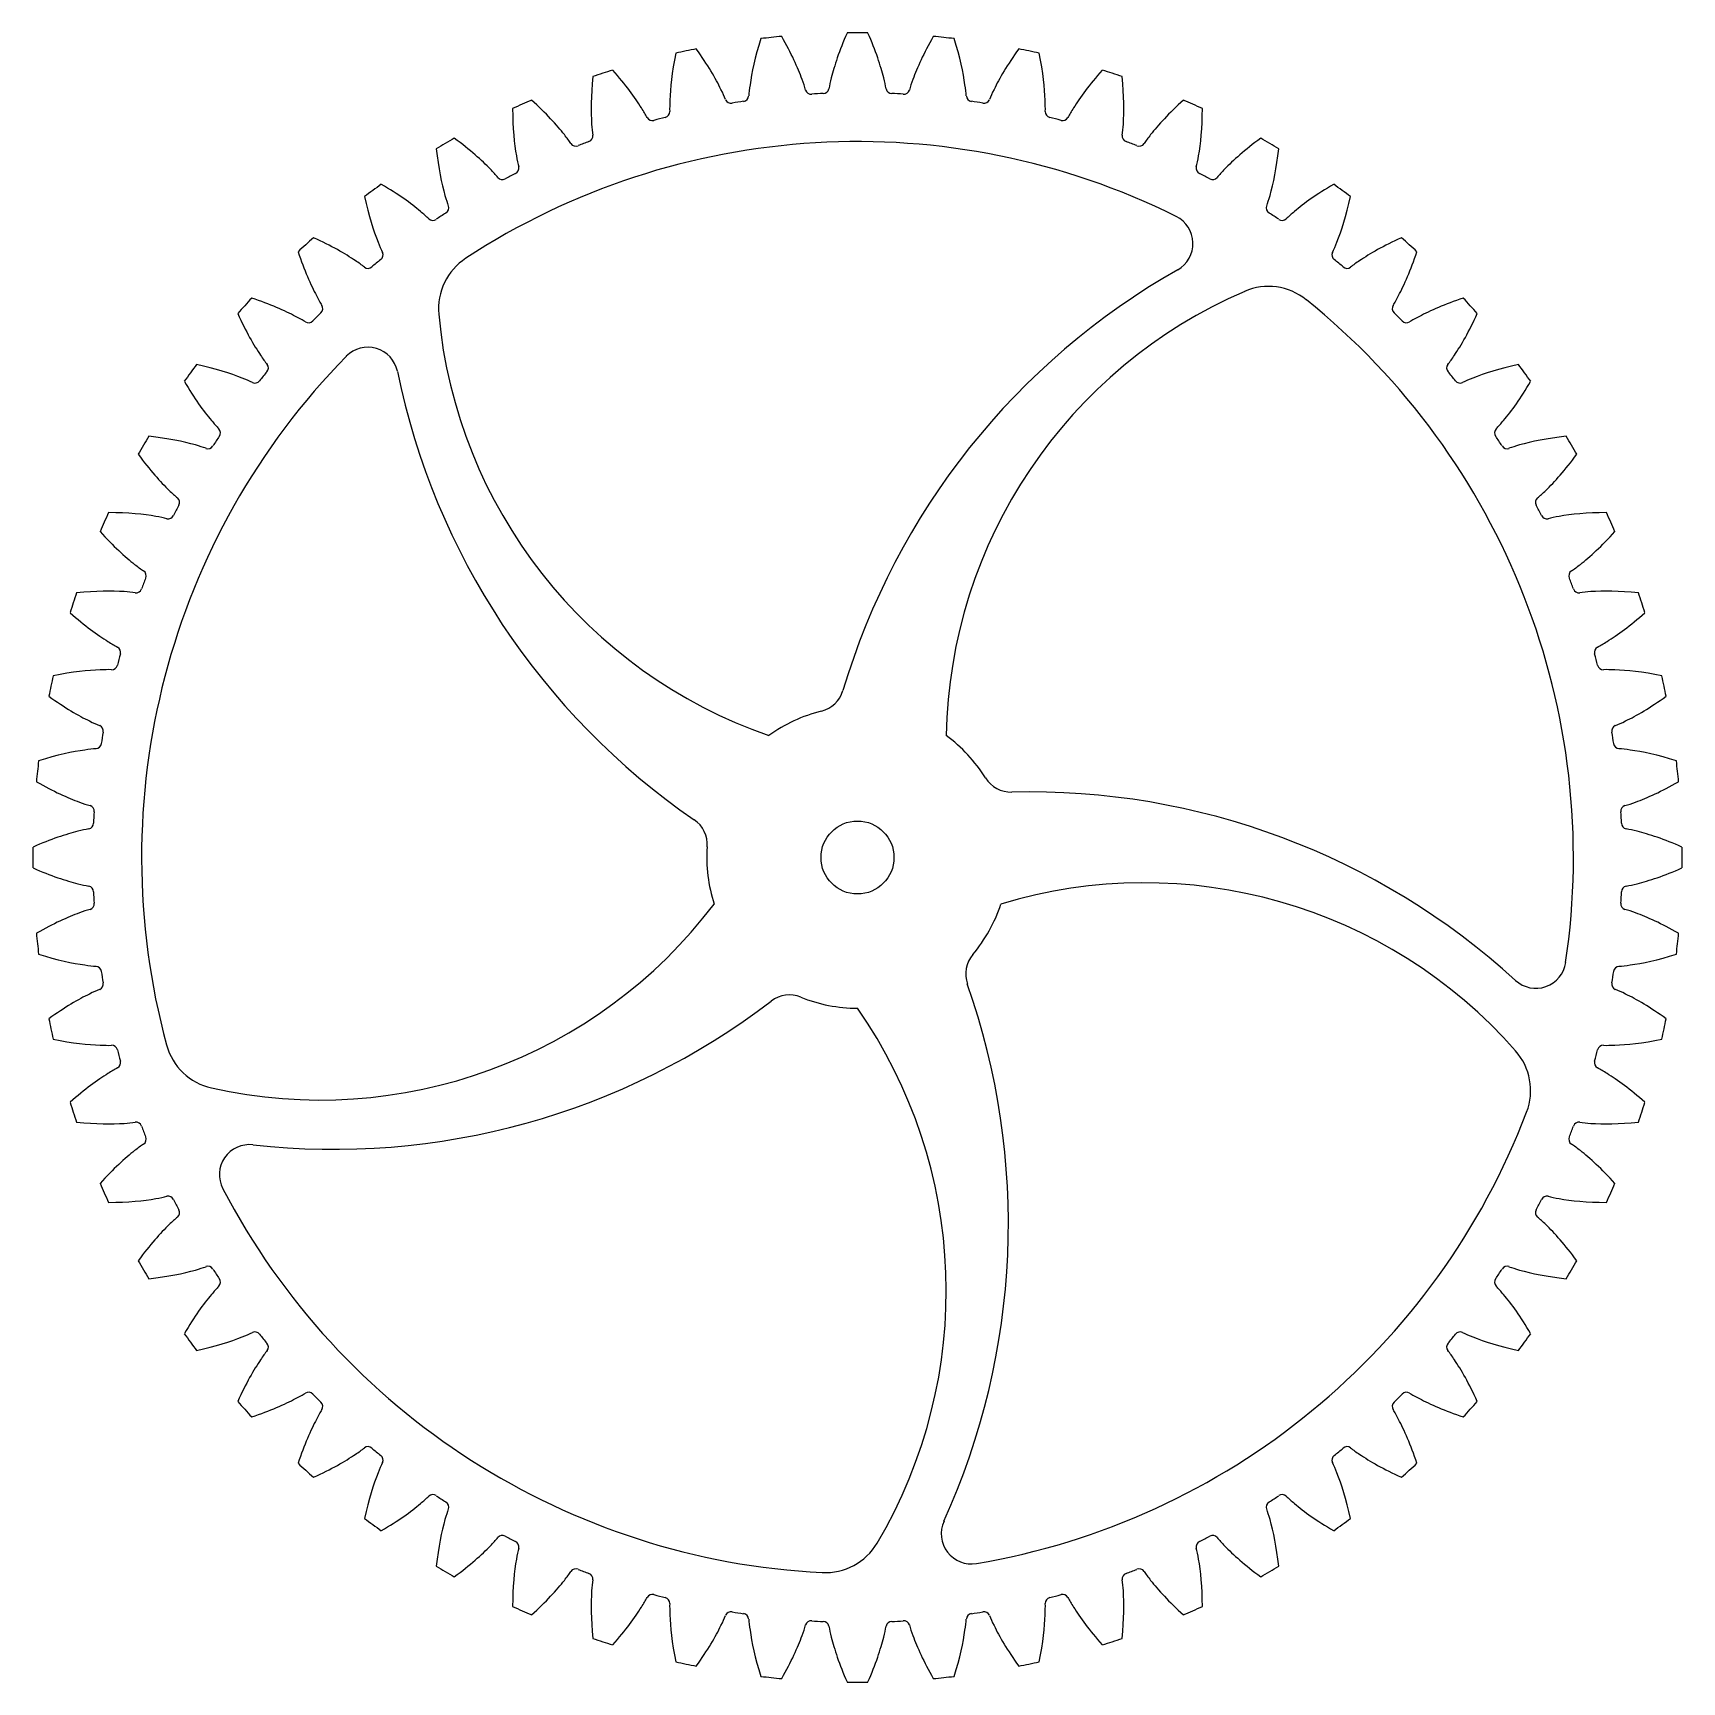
# Model space of a CAD drawing. Header units: millimetres. Extents: x -55 to 55, y -55 to 55.
import ezdxf

# ---------------------------------------------------------------- set-up
doc = ezdxf.new("R2010")
doc.units = ezdxf.units.MM
doc.layers.get('0').update_dxf_attribs({"linetype": 'CONTINUOUS'})

msp = doc.modelspace()

# ---------------------------------------------------------------- linework, layer by layer
msp.add_circle((0, 0), 2.42)
for centre, radius, start, end in [((0, 0), 54.71, 101.2742, 102.7258), ((0, 0), 54.71, 95.2742, 96.7258), ((0, 0), 54.71, 89.2742, 90.7258), ((0, 0), 54.71, 83.2742, 84.7258), ((0, 0), 54.71, 77.2742, 78.7258), ((0, 0), 54.71, 107.2742, 108.7258), ((0, 0), 54.71, 71.2742, 72.7258), ((-7.62, 50.56), 0.4, 278.5636, 354.6436), ((-3.06, 51.04), 0.4, 197.3564, 273.4364), ((0, 0), 50.74, 92.5663, 93.4337), ((-2.29, 51.08), 0.4, 272.5636, 348.6436), ((2.29, 51.08), 0.4, 191.3564, 267.4364), ((0, 0), 50.74, 86.5663, 87.4337), ((3.06, 51.04), 0.4, 266.5636, 342.6436), ((7.62, 50.56), 0.4, 185.3564, 261.4364), ((0, 0), 54.71, 113.2742, 114.7258), ((-12.86, 49.49), 0.4, -75.4364, 0.6436), ((-8.38, 50.44), 0.4, 203.3564, 279.4364), ((0, 0), 50.74, 98.5663, 99.4337), ((0, 0), 50.74, 80.5663, 81.4337), ((8.38, 50.44), 0.4, 260.5636, 336.6436), ((12.86, 49.49), 0.4, 179.3564, 255.4364), ((0, 0), 54.71, 65.2742, 66.7258), ((-13.61, 49.29), 0.4, 209.3564, 285.4364), ((0, 0), 50.74, 104.5663, 105.4337), ((0, 0), 50.74, 74.5663, 75.4337), ((13.61, 49.29), 0.4, 254.5636, 330.6436), ((0, 0), 54.71, 119.2742, 120.7258), ((0, 0), 47.5, 63.5587, 123.1741), ((-18.69, 47.6), 0.4, 215.3564, 291.4364), ((0, 0), 50.74, 110.5663, 111.4337), ((-17.96, 47.88), 0.4, -69.4364, 6.6436), ((17.96, 47.88), 0.4, 173.3564, 249.4364), ((0, 0), 50.74, 68.5663, 69.4337), ((18.69, 47.6), 0.4, 248.5636, 324.6436), ((0, 0), 54.71, 59.2742, 60.7258), ((-23.56, 45.38), 0.4, 221.3564, 297.4364), ((0, 0), 50.74, 116.5663, 117.4337), ((-22.87, 45.74), 0.4, -63.4364, 12.6436), ((22.87, 45.74), 0.4, 167.3564, 243.4364), ((0, 0), 50.74, 62.5663, 63.4337), ((23.56, 45.38), 0.4, 242.5636, 318.6436), ((0, 0), 54.71, 125.2742, 126.7258), ((0, 0), 54.71, 53.2742, 54.7258), ((0, 0), 50.74, 122.5663, 123.4337), ((-27.52, 43.1), 0.4, -57.4364, 18.6436), ((27.52, 43.1), 0.4, 161.3564, 237.4364), ((0, 0), 50.74, 56.5663, 57.4337), ((-28.17, 42.67), 0.4, 227.3564, 303.4364), ((20.26, 40.74), 2, -60.4593, 63.5587), ((28.17, 42.67), 0.4, 236.5636, 312.6436), ((0, 0), 54.71, 131.2742, 132.7258), ((0, 0), 54.71, 47.2742, 48.7258), ((0, 0), 50.74, 128.5663, 129.4337), ((-31.88, 39.98), 0.4, -51.4364, 24.6436), ((-23.8, 36.41), 4, 123.1741, 185.3117), ((31.88, 39.98), 0.4, 155.3564, 231.4364), ((0, 0), 50.74, 50.5663, 51.4337), ((-32.48, 39.49), 0.4, 233.3564, 309.4364), ((44.77, -2.51), 47.71, 119.5407, 163.4513), ((32.48, 39.49), 0.4, 230.5636, 306.6436), ((38.67, 7.44), 32.8, 113.3117, 178.8687), ((27.27, 33.89), 4, 51.1741, 113.3117), ((0, 0), 54.71, 137.2742, 138.7258), ((0, 0), 50.74, 134.5663, 135.4337), ((-35.88, 36.43), 0.4, -45.4364, 30.6436), ((0, 0), 47.5, -8.4413, 51.1741), ((35.88, 36.43), 0.4, 149.3564, 225.4364), ((0, 0), 50.74, 44.5663, 45.4337), ((0, 0), 54.71, 41.2742, 42.7258), ((-36.43, 35.88), 0.4, 239.3564, 315.4364), ((4.87, 39.08), 32.8, 185.3117, 250.8687), ((36.43, 35.88), 0.4, 224.5636, 300.6436), ((0, 0), 47.5, 135.5587, 195.1741), ((-32.49, 31.86), 2, 11.5407, 135.5587), ((0, 0), 54.71, 143.2742, 144.7258), ((0, 0), 50.74, 140.5663, 141.4337), ((-39.49, 32.48), 0.4, -39.4364, 36.6436), ((16.22, 41.8), 47.71, 191.5407, 235.4513), ((39.49, 32.48), 0.4, 143.3564, 219.4364), ((0, 0), 50.74, 38.5663, 39.4337), ((0, 0), 54.71, 35.2742, 36.7258), ((-39.98, 31.88), 0.4, 245.3564, 321.4364), ((39.98, 31.88), 0.4, 218.5636, 294.6436), ((0, 0), 54.71, 149.2742, 150.7258), ((0, 0), 50.74, 146.5663, 147.4337), ((-42.67, 28.17), 0.4, -33.4364, 42.6436), ((42.67, 28.17), 0.4, 137.3564, 213.4364), ((0, 0), 50.74, 32.5663, 33.4337), ((0, 0), 54.71, 29.2742, 30.7258), ((-43.1, 27.52), 0.4, 251.3564, 327.4364), ((43.1, 27.52), 0.4, 212.5636, 288.6436), ((0, 0), 50.74, 152.5663, 153.4337), ((-45.38, 23.56), 0.4, -27.4364, 48.6436), ((45.38, 23.56), 0.4, 131.3564, 207.4364), ((0, 0), 50.74, 26.5663, 27.4337), ((0, 0), 54.71, 155.2742, 156.7258), ((-45.74, 22.87), 0.4, 257.3564, 333.4364), ((45.74, 22.87), 0.4, 206.5636, 282.6436), ((0, 0), 54.71, 23.2742, 24.7258), ((-47.6, 18.69), 0.4, -21.4364, 54.6436), ((47.6, 18.69), 0.4, 125.3564, 201.4364), ((0, 0), 54.71, 161.2742, 162.7258), ((-47.88, 17.96), 0.4, 263.3564, 339.4364), ((0, 0), 50.74, 158.5663, 159.4337), ((0, 0), 50.74, 20.5663, 21.4337), ((47.88, 17.96), 0.4, 200.5636, 276.6436), ((0, 0), 54.71, 17.2742, 18.7258), ((-49.29, 13.61), 0.4, -15.4364, 60.6436), ((0, 0), 50.74, 164.5663, 165.4337), ((49.29, 13.61), 0.4, 119.3564, 195.4364), ((0, 0), 50.74, 14.5663, 15.4337), ((0, 0), 54.71, 167.2742, 168.7258), ((-49.49, 12.86), 0.4, 269.3564, 345.4364), ((49.49, 12.86), 0.4, 194.5636, 270.6436), ((0, 0), 54.71, 11.2742, 12.7258), ((-2.88, 11.65), 2, 283.9055, 343.4513), ((0, 0), 10, 103.9055, 126), ((-50.44, 8.38), 0.4, -9.4364, 66.6436), ((0, 0), 50.74, 170.5663, 171.4337), ((0, 0), 10, 31.9055, 54), ((50.44, 8.38), 0.4, 113.3564, 189.4364), ((0, 0), 50.74, 8.5663, 9.4337), ((-50.56, 7.62), 0.4, 275.3564, 351.4364), ((50.56, 7.62), 0.4, 188.5636, 264.6436), ((0, 0), 54.71, 173.2742, 174.7258), ((0, 0), 54.71, 5.2742, 6.7258), ((10.19, 6.34), 2, 211.9055, 271.4513), ((-51.04, 3.06), 0.4, -3.4364, 72.6436), ((11.45, -43.36), 47.71, 47.5407, 91.4513), ((51.04, 3.06), 0.4, 107.3564, 183.4364), ((-51.08, 2.29), 0.4, 281.3564, 357.4364), ((0, 0), 50.74, 176.5663, 177.4337), ((-11.97, 0.86), 2, -4.0945, 55.4513), ((0, 0), 50.74, 2.5663, 3.4337), ((51.08, 2.29), 0.4, 182.5636, 258.6436), ((0, 0), 54.71, 179.2742, 180.7258), ((0, 0), 10, 175.9055, 198), ((0, 0), 54.71, -0.7258, 0.7258), ((-51.08, -2.29), 0.4, 2.5636, 78.6436), ((19.03, -34.48), 32.8, 41.3117, 106.8687), ((51.08, -2.29), 0.4, 101.3564, 177.4364), ((-51.04, -3.06), 0.4, -72.6436, 3.4364), ((0, 0), 50.74, 182.5663, 183.4337), ((-35.66, 16.71), 32.8, 257.3117, 322.8687), ((0, 0), 10, 319.9055, 342), ((0, 0), 50.74, 356.5663, 357.4337), ((51.04, -3.06), 0.4, 176.5636, 252.6436), ((0, 0), 54.71, 185.2742, 186.7258), ((0, 0), 54.71, 353.2742, 354.7258), ((9.18, -7.73), 2, 139.9055, 199.4513), ((-50.56, -7.62), 0.4, 8.5636, 84.6436), ((0, 0), 50.74, 188.5663, 189.4337), ((45.01, -6.68), 2, 227.5407, 351.5587), ((0, 0), 50.74, 350.5663, 351.4337), ((50.56, -7.62), 0.4, 95.3564, 171.4364), ((-50.44, -8.38), 0.4, -66.6436, 9.4364), ((-37.7, -24.28), 47.71, -24.4593, 19.4513), ((50.44, -8.38), 0.4, 170.5636, 246.6436), ((-34.74, 28.35), 47.71, 263.5407, 307.4513), ((-4.51, -11.12), 2, 67.9055, 127.4513), ((0, 0), 10, 247.9055, 270), ((0, 0), 54.71, 191.2742, 192.7258), ((-26.91, -28.75), 32.8, -30.6883, 34.8687), ((0, 0), 54.71, 347.2742, 348.7258), ((-49.49, -12.86), 0.4, 14.5636, 90.6436), ((0, 0), 50.74, 194.5663, 195.4337), ((-41.98, -11.39), 4, 195.1741, 257.3117), ((40.66, -15.47), 4, -20.8259, 41.3117), ((0, 0), 50.74, 344.5663, 345.4337), ((49.49, -12.86), 0.4, 89.3564, 165.4364), ((-49.29, -13.61), 0.4, -60.6436, 15.4364), ((49.29, -13.61), 0.4, 164.5636, 240.6436), ((0, 0), 54.71, 197.2742, 198.7258), ((0, 0), 54.71, 341.2742, 342.7258), ((0, 0), 47.5, 279.5587, 339.1741), ((-47.88, -17.96), 0.4, 20.5636, 96.6436), ((0, 0), 50.74, 200.5663, 201.4337), ((-47.6, -18.69), 0.4, -54.6436, 21.4364), ((47.6, -18.69), 0.4, 158.5636, 234.6436), ((0, 0), 50.74, 338.5663, 339.4337), ((47.88, -17.96), 0.4, 83.3564, 159.4364), ((-40.34, -21.05), 2, 83.5407, 207.5587), ((0, 0), 54.71, 203.2742, 204.7258), ((0, 0), 54.71, 335.2742, 336.7258), ((-45.74, -22.87), 0.4, 26.5636, 102.6436), ((0, 0), 50.74, 206.5663, 207.4337), ((0, 0), 47.5, 207.5587, 267.1741), ((0, 0), 50.74, 332.5663, 333.4337), ((45.74, -22.87), 0.4, 77.3564, 153.4364), ((-45.38, -23.56), 0.4, -48.6436, 27.4364), ((45.38, -23.56), 0.4, 152.5636, 228.6436), ((0, 0), 54.71, 209.2742, 210.7258), ((-43.1, -27.52), 0.4, 32.5636, 108.6436), ((0, 0), 50.74, 212.5663, 213.4337), ((0, 0), 50.74, 326.5663, 327.4337), ((43.1, -27.52), 0.4, 71.3564, 147.4364), ((0, 0), 54.71, 329.2742, 330.7258), ((-42.67, -28.17), 0.4, -42.6436, 33.4364), ((42.67, -28.17), 0.4, 146.5636, 222.6436), ((0, 0), 54.71, 215.2742, 216.7258), ((-39.98, -31.88), 0.4, 38.5636, 114.6436), ((0, 0), 50.74, 218.5663, 219.4337), ((0, 0), 50.74, 320.5663, 321.4337), ((39.98, -31.88), 0.4, 65.3564, 141.4364), ((0, 0), 54.71, 323.2742, 324.7258), ((-39.49, -32.48), 0.4, -36.6436, 39.4364), ((39.49, -32.48), 0.4, 140.5636, 216.6436), ((0, 0), 54.71, 221.2742, 222.7258), ((-36.43, -35.88), 0.4, 44.5636, 120.6436), ((0, 0), 50.74, 224.5663, 225.4337), ((0, 0), 50.74, 314.5663, 315.4337), ((36.43, -35.88), 0.4, 59.3564, 135.4364), ((0, 0), 54.71, 317.2742, 318.7258), ((-35.88, -36.43), 0.4, -30.6436, 45.4364), ((35.88, -36.43), 0.4, 134.5636, 210.6436), ((-32.48, -39.49), 0.4, 50.5636, 126.6436), ((0, 0), 50.74, 230.5663, 231.4337), ((0, 0), 50.74, 308.5663, 309.4337), ((32.48, -39.49), 0.4, 53.3564, 129.4364), ((0, 0), 54.71, 227.2742, 228.7258), ((-31.88, -39.98), 0.4, -24.6436, 51.4364), ((31.88, -39.98), 0.4, 128.5636, 204.6436), ((0, 0), 54.71, 311.2742, 312.7258), ((-28.17, -42.67), 0.4, 56.5636, 132.6436), ((0, 0), 50.74, 236.5663, 237.4337), ((0, 0), 50.74, 302.5663, 303.4337), ((28.17, -42.67), 0.4, 47.3564, 123.4364), ((-27.52, -43.1), 0.4, -18.6436, 57.4364), ((27.52, -43.1), 0.4, 122.5636, 198.6436), ((0, 0), 54.71, 233.2742, 234.7258), ((7.56, -44.87), 2, 155.5407, 279.5587), ((0, 0), 54.71, 305.2742, 306.7258), ((-23.56, -45.38), 0.4, 62.5636, 138.6436), ((0, 0), 50.74, 242.5663, 243.4337), ((-22.87, -45.74), 0.4, -12.6436, 63.4364), ((-2.14, -43.45), 4, 267.1741, 329.3117), ((22.87, -45.74), 0.4, 116.5636, 192.6436), ((0, 0), 50.74, 296.5663, 297.4337), ((23.56, -45.38), 0.4, 41.3564, 117.4364), ((0, 0), 54.71, 239.2742, 240.7258), ((0, 0), 54.71, 299.2742, 300.7258), ((-18.69, -47.6), 0.4, 68.5636, 144.6436), ((0, 0), 50.74, 248.5663, 249.4337), ((-17.96, -47.88), 0.4, -6.6436, 69.4364), ((17.96, -47.88), 0.4, 110.5636, 186.6436), ((0, 0), 50.74, 290.5663, 291.4337), ((18.69, -47.6), 0.4, 35.3564, 111.4364), ((-13.61, -49.29), 0.4, 74.5636, 150.6436), ((0, 0), 50.74, 254.5663, 255.4337), ((-12.86, -49.49), 0.4, -0.6436, 75.4364), ((12.86, -49.49), 0.4, 104.5636, 180.6436), ((0, 0), 50.74, 284.5663, 285.4337), ((13.61, -49.29), 0.4, 29.3564, 105.4364), ((0, 0), 54.71, 245.2742, 246.7258), ((-8.38, -50.44), 0.4, 80.5636, 156.6436), ((0, 0), 50.74, 260.5663, 261.4337), ((-7.62, -50.56), 0.4, 5.3564, 81.4364), ((7.62, -50.56), 0.4, 98.5636, 174.6436), ((0, 0), 50.74, 278.5663, 279.4337), ((8.38, -50.44), 0.4, 23.3564, 99.4364), ((0, 0), 54.71, 293.2742, 294.7258), ((-3.06, -51.04), 0.4, 86.5636, 162.6436), ((0, 0), 50.74, 266.5663, 267.4337), ((-2.29, -51.08), 0.4, 11.3564, 87.4364), ((2.29, -51.08), 0.4, 92.5636, 168.6436), ((0, 0), 50.74, 272.5663, 273.4337), ((3.06, -51.04), 0.4, 17.3564, 93.4364), ((0, 0), 54.71, 251.2742, 252.7258), ((0, 0), 54.71, 287.2742, 288.7258), ((0, 0), 54.71, 257.2742, 258.7258), ((0, 0), 54.71, 281.2742, 282.7258), ((0, 0), 54.71, 263.2742, 264.7258), ((0, 0), 54.71, 269.2742, 270.7258), ((0, 0), 54.71, 275.2742, 276.7258)]:
    msp.add_arc(centre, radius, start, end)
for points in [[(-9.06, 50.96), (-9.41, 51.69), (-9.94, 52.6), (-10.7, 53.65)], [(-6.41, 54.33), (-6.8, 53.1), (-7.02, 52.07), (-7.13, 51.26)], [(-3.68, 51.63), (-3.96, 52.39), (-4.38, 53.35), (-5.03, 54.47)], [(-0.69, 54.7), (-1.22, 53.52), (-1.54, 52.51), (-1.74, 51.73)], [(1.74, 51.73), (1.54, 52.51), (1.22, 53.52), (0.69, 54.7)], [(5.03, 54.47), (4.38, 53.35), (3.96, 52.39), (3.68, 51.63)], [(7.13, 51.26), (7.02, 52.07), (6.8, 53.1), (6.41, 54.33)], [(10.7, 53.65), (9.94, 52.6), (9.41, 51.69), (9.06, 50.96)], [(-12.05, 53.36), (-12.32, 52.09), (-12.42, 51.05), (-12.45, 50.24)], [(12.45, 50.24), (12.42, 51.05), (12.32, 52.09), (12.05, 53.36)], [(-17.56, 51.81), (-17.69, 50.52), (-17.69, 49.47), (-17.64, 48.66)], [(-14.33, 49.73), (-14.76, 50.42), (-15.38, 51.27), (-16.24, 52.24)], [(-3.44, 50.92), (-3.51, 51.13), (-3.58, 51.37), (-3.68, 51.63)], [(-1.74, 51.73), (-1.8, 51.46), (-1.86, 51.22), (-1.9, 51.01)], [(1.9, 51.01), (1.86, 51.22), (1.8, 51.46), (1.74, 51.73)], [(3.68, 51.63), (3.58, 51.37), (3.51, 51.13), (3.44, 50.92)], [(16.24, 52.24), (15.38, 51.27), (14.76, 50.42), (14.33, 49.73)], [(17.64, 48.66), (17.69, 49.47), (17.69, 50.52), (17.56, 51.81)], [(-8.75, 50.29), (-8.83, 50.49), (-8.93, 50.71), (-9.06, 50.96)], [(-7.13, 51.26), (-7.17, 50.99), (-7.2, 50.75), (-7.22, 50.53)], [(7.22, 50.53), (7.2, 50.75), (7.17, 50.99), (7.13, 51.26)], [(9.06, 50.96), (8.93, 50.71), (8.83, 50.49), (8.75, 50.29)], [(-22.88, 49.69), (-22.88, 48.39), (-22.77, 47.35), (-22.63, 46.55)], [(-19.45, 47.96), (-19.95, 48.6), (-20.66, 49.38), (-21.62, 50.25)], [(-13.96, 49.1), (-14.06, 49.29), (-14.19, 49.5), (-14.33, 49.73)], [(-12.45, 50.24), (-12.46, 49.96), (-12.47, 49.72), (-12.46, 49.5)], [(12.46, 49.5), (12.47, 49.72), (12.46, 49.96), (12.45, 50.24)], [(14.33, 49.73), (14.19, 49.5), (14.06, 49.29), (13.96, 49.1)], [(21.62, 50.25), (20.66, 49.38), (19.95, 48.6), (19.45, 47.96)], [(22.63, 46.55), (22.77, 47.35), (22.88, 48.39), (22.88, 49.69)], [(-17.64, 48.66), (-17.62, 48.39), (-17.59, 48.14), (-17.57, 47.92)], [(17.57, 47.92), (17.59, 48.14), (17.62, 48.39), (17.64, 48.66)], [(-24.36, 45.67), (-24.92, 46.25), (-25.7, 46.96), (-26.75, 47.72)], [(-19.01, 47.37), (-19.14, 47.55), (-19.28, 47.75), (-19.45, 47.96)], [(19.45, 47.96), (19.28, 47.75), (19.14, 47.55), (19.01, 47.37)], [(26.75, 47.72), (25.7, 46.96), (24.92, 46.25), (24.36, 45.67)], [(-27.95, 47.03), (-27.81, 45.74), (-27.59, 44.71), (-27.37, 43.93)], [(-22.63, 46.55), (-22.58, 46.28), (-22.53, 46.04), (-22.48, 45.82)], [(22.48, 45.82), (22.53, 46.04), (22.58, 46.28), (22.63, 46.55)], [(27.37, 43.93), (27.59, 44.71), (27.81, 45.74), (27.95, 47.03)], [(-23.86, 45.12), (-24, 45.29), (-24.17, 45.47), (-24.36, 45.67)], [(24.36, 45.67), (24.17, 45.47), (24, 45.29), (23.86, 45.12)], [(-32.71, 43.85), (-32.44, 42.58), (-32.11, 41.58), (-31.81, 40.83)], [(-29, 42.87), (-29.62, 43.39), (-30.47, 44.01), (-31.59, 44.66)], [(-27.37, 43.93), (-27.29, 43.66), (-27.22, 43.43), (-27.15, 43.22)], [(27.15, 43.22), (27.22, 43.43), (27.29, 43.66), (27.37, 43.93)], [(31.59, 44.66), (30.47, 44.01), (29.62, 43.39), (29, 42.87)], [(31.81, 40.83), (32.11, 41.58), (32.44, 42.58), (32.71, 43.85)], [(-28.45, 42.38), (-28.6, 42.53), (-28.79, 42.69), (-29, 42.87)], [(29, 42.87), (28.79, 42.69), (28.6, 42.53), (28.45, 42.38)], [(-33.32, 39.6), (-33.99, 40.06), (-34.9, 40.58), (-36.09, 41.12)], [(-31.81, 40.83), (-31.71, 40.57), (-31.61, 40.35), (-31.52, 40.15)], [(31.52, 40.15), (31.61, 40.35), (31.71, 40.57), (31.81, 40.83)], [(36.09, 41.12), (34.9, 40.58), (33.99, 40.06), (33.32, 39.6)], [(-37.12, 40.19), (-36.71, 38.96), (-36.28, 38), (-35.9, 37.28)], [(-32.72, 39.17), (-32.89, 39.31), (-33.09, 39.45), (-33.32, 39.6)], [(33.32, 39.6), (33.09, 39.45), (32.89, 39.31), (32.72, 39.17)], [(35.9, 37.28), (36.28, 38), (36.71, 38.96), (37.12, 40.19)], [(-35.9, 37.28), (-35.77, 37.04), (-35.65, 36.82), (-35.54, 36.63)], [(35.54, 36.63), (35.65, 36.82), (35.77, 37.04), (35.9, 37.28)], [(-37.28, 35.9), (-38, 36.28), (-38.96, 36.71), (-40.19, 37.12)], [(40.19, 37.12), (38.96, 36.71), (38, 36.28), (37.28, 35.9)], [(-41.12, 36.09), (-40.58, 34.9), (-40.06, 33.99), (-39.6, 33.32)], [(-36.63, 35.54), (-36.82, 35.65), (-37.04, 35.77), (-37.28, 35.9)], [(37.28, 35.9), (37.04, 35.77), (36.82, 35.65), (36.63, 35.54)], [(39.6, 33.32), (40.06, 33.99), (40.58, 34.9), (41.12, 36.09)], [(-39.6, 33.32), (-39.45, 33.09), (-39.31, 32.89), (-39.17, 32.72)], [(39.17, 32.72), (39.31, 32.89), (39.45, 33.09), (39.6, 33.32)], [(-40.83, 31.81), (-41.58, 32.11), (-42.58, 32.44), (-43.85, 32.71)], [(-40.15, 31.52), (-40.35, 31.61), (-40.57, 31.71), (-40.83, 31.81)], [(40.83, 31.81), (40.57, 31.71), (40.35, 31.61), (40.15, 31.52)], [(43.85, 32.71), (42.58, 32.44), (41.58, 32.11), (40.83, 31.81)], [(-44.66, 31.59), (-44.01, 30.47), (-43.39, 29.62), (-42.87, 29)], [(42.87, 29), (43.39, 29.62), (44.01, 30.47), (44.66, 31.59)], [(-42.87, 29), (-42.69, 28.79), (-42.53, 28.6), (-42.38, 28.45)], [(42.38, 28.45), (42.53, 28.6), (42.69, 28.79), (42.87, 29)], [(-43.93, 27.37), (-44.71, 27.59), (-45.74, 27.81), (-47.03, 27.95)], [(-43.22, 27.15), (-43.43, 27.22), (-43.66, 27.29), (-43.93, 27.37)], [(43.93, 27.37), (43.66, 27.29), (43.43, 27.22), (43.22, 27.15)], [(47.03, 27.95), (45.74, 27.81), (44.71, 27.59), (43.93, 27.37)], [(-47.72, 26.75), (-46.96, 25.7), (-46.25, 24.92), (-45.67, 24.36)], [(45.67, 24.36), (46.25, 24.92), (46.96, 25.7), (47.72, 26.75)], [(-45.67, 24.36), (-45.47, 24.17), (-45.29, 24), (-45.12, 23.86)], [(45.12, 23.86), (45.29, 24), (45.47, 24.17), (45.67, 24.36)], [(-46.55, 22.63), (-47.35, 22.77), (-48.39, 22.88), (-49.69, 22.88)], [(-45.82, 22.48), (-46.04, 22.53), (-46.28, 22.58), (-46.55, 22.63)], [(46.55, 22.63), (46.28, 22.58), (46.04, 22.53), (45.82, 22.48)], [(49.69, 22.88), (48.39, 22.88), (47.35, 22.77), (46.55, 22.63)], [(-50.25, 21.62), (-49.38, 20.66), (-48.6, 19.95), (-47.96, 19.45)], [(47.96, 19.45), (48.6, 19.95), (49.38, 20.66), (50.25, 21.62)], [(-47.96, 19.45), (-47.75, 19.28), (-47.55, 19.14), (-47.37, 19.01)], [(47.37, 19.01), (47.55, 19.14), (47.75, 19.28), (47.96, 19.45)], [(-48.66, 17.64), (-49.47, 17.69), (-50.52, 17.69), (-51.81, 17.56)], [(-47.92, 17.57), (-48.14, 17.59), (-48.39, 17.62), (-48.66, 17.64)], [(48.66, 17.64), (48.39, 17.62), (48.14, 17.59), (47.92, 17.57)], [(51.81, 17.56), (50.52, 17.69), (49.47, 17.69), (48.66, 17.64)], [(-52.24, 16.24), (-51.27, 15.38), (-50.42, 14.76), (-49.73, 14.33)], [(49.73, 14.33), (50.42, 14.76), (51.27, 15.38), (52.24, 16.24)], [(-49.73, 14.33), (-49.5, 14.19), (-49.29, 14.06), (-49.1, 13.96)], [(49.1, 13.96), (49.29, 14.06), (49.5, 14.19), (49.73, 14.33)], [(-50.24, 12.45), (-51.05, 12.42), (-52.09, 12.32), (-53.36, 12.05)], [(-49.5, 12.46), (-49.72, 12.47), (-49.96, 12.46), (-50.24, 12.45)], [(50.24, 12.45), (49.96, 12.46), (49.72, 12.47), (49.5, 12.46)], [(53.36, 12.05), (52.09, 12.32), (51.05, 12.42), (50.24, 12.45)], [(-53.65, 10.7), (-52.6, 9.94), (-51.69, 9.41), (-50.96, 9.06)], [(50.96, 9.06), (51.69, 9.41), (52.6, 9.94), (53.65, 10.7)], [(-50.96, 9.06), (-50.71, 8.93), (-50.49, 8.83), (-50.29, 8.75)], [(50.29, 8.75), (50.49, 8.83), (50.71, 8.93), (50.96, 9.06)], [(-51.26, 7.13), (-52.07, 7.02), (-53.1, 6.8), (-54.33, 6.41)], [(-50.53, 7.22), (-50.75, 7.2), (-50.99, 7.17), (-51.26, 7.13)], [(51.26, 7.13), (50.99, 7.17), (50.75, 7.2), (50.53, 7.22)], [(54.33, 6.41), (53.1, 6.8), (52.07, 7.02), (51.26, 7.13)], [(-54.47, 5.03), (-53.35, 4.38), (-52.39, 3.96), (-51.63, 3.68)], [(51.63, 3.68), (52.39, 3.96), (53.35, 4.38), (54.47, 5.03)], [(-51.63, 3.68), (-51.37, 3.58), (-51.13, 3.51), (-50.92, 3.44)], [(50.92, 3.44), (51.13, 3.51), (51.37, 3.58), (51.63, 3.68)], [(-51.73, 1.74), (-52.51, 1.54), (-53.52, 1.22), (-54.7, 0.69)], [(-51.01, 1.9), (-51.22, 1.86), (-51.46, 1.8), (-51.73, 1.74)], [(51.73, 1.74), (51.46, 1.8), (51.22, 1.86), (51.01, 1.9)], [(54.7, 0.69), (53.52, 1.22), (52.51, 1.54), (51.73, 1.74)], [(-54.7, -0.69), (-53.52, -1.22), (-52.51, -1.54), (-51.73, -1.74)], [(51.73, -1.74), (52.51, -1.54), (53.52, -1.22), (54.7, -0.69)], [(-51.73, -1.74), (-51.46, -1.8), (-51.22, -1.86), (-51.01, -1.9)], [(51.01, -1.9), (51.22, -1.86), (51.46, -1.8), (51.73, -1.74)], [(-51.63, -3.68), (-52.39, -3.96), (-53.35, -4.38), (-54.47, -5.03)], [(-50.92, -3.44), (-51.13, -3.51), (-51.37, -3.58), (-51.63, -3.68)], [(51.63, -3.68), (51.37, -3.58), (51.13, -3.51), (50.92, -3.44)], [(54.47, -5.03), (53.35, -4.38), (52.39, -3.96), (51.63, -3.68)], [(-54.33, -6.41), (-53.1, -6.8), (-52.07, -7.02), (-51.26, -7.13)], [(51.26, -7.13), (52.07, -7.02), (53.1, -6.8), (54.33, -6.41)], [(-51.26, -7.13), (-50.99, -7.17), (-50.75, -7.2), (-50.53, -7.22)], [(50.53, -7.22), (50.75, -7.2), (50.99, -7.17), (51.26, -7.13)], [(-50.29, -8.75), (-50.49, -8.83), (-50.71, -8.93), (-50.96, -9.06)], [(50.96, -9.06), (50.71, -8.93), (50.49, -8.83), (50.29, -8.75)], [(-50.96, -9.06), (-51.69, -9.41), (-52.6, -9.94), (-53.65, -10.7)], [(53.65, -10.7), (52.6, -9.94), (51.69, -9.41), (50.96, -9.06)], [(-53.36, -12.05), (-52.09, -12.32), (-51.05, -12.42), (-50.24, -12.45)], [(-50.24, -12.45), (-49.96, -12.46), (-49.72, -12.47), (-49.5, -12.46)], [(49.5, -12.46), (49.72, -12.47), (49.96, -12.46), (50.24, -12.45)], [(50.24, -12.45), (51.05, -12.42), (52.09, -12.32), (53.36, -12.05)], [(-49.1, -13.96), (-49.29, -14.06), (-49.5, -14.19), (-49.73, -14.33)], [(49.73, -14.33), (49.5, -14.19), (49.29, -14.06), (49.1, -13.96)], [(-49.73, -14.33), (-50.42, -14.76), (-51.27, -15.38), (-52.24, -16.24)], [(52.24, -16.24), (51.27, -15.38), (50.42, -14.76), (49.73, -14.33)], [(-51.81, -17.56), (-50.52, -17.69), (-49.47, -17.69), (-48.66, -17.64)], [(-48.66, -17.64), (-48.39, -17.62), (-48.14, -17.59), (-47.92, -17.57)], [(47.92, -17.57), (48.14, -17.59), (48.39, -17.62), (48.66, -17.64)], [(48.66, -17.64), (49.47, -17.69), (50.52, -17.69), (51.81, -17.56)], [(-47.96, -19.45), (-48.6, -19.95), (-49.38, -20.66), (-50.25, -21.62)], [(-47.37, -19.01), (-47.55, -19.14), (-47.75, -19.28), (-47.96, -19.45)], [(47.96, -19.45), (47.75, -19.28), (47.55, -19.14), (47.37, -19.01)], [(50.25, -21.62), (49.38, -20.66), (48.6, -19.95), (47.96, -19.45)], [(-49.69, -22.88), (-48.39, -22.88), (-47.35, -22.77), (-46.55, -22.63)], [(-46.55, -22.63), (-46.28, -22.58), (-46.04, -22.53), (-45.82, -22.48)], [(45.82, -22.48), (46.04, -22.53), (46.28, -22.58), (46.55, -22.63)], [(46.55, -22.63), (47.35, -22.77), (48.39, -22.88), (49.69, -22.88)], [(-45.12, -23.86), (-45.29, -24), (-45.47, -24.17), (-45.67, -24.36)], [(45.67, -24.36), (45.47, -24.17), (45.29, -24), (45.12, -23.86)], [(-45.67, -24.36), (-46.25, -24.92), (-46.96, -25.7), (-47.72, -26.75)], [(47.72, -26.75), (46.96, -25.7), (46.25, -24.92), (45.67, -24.36)], [(-43.93, -27.37), (-43.66, -27.29), (-43.43, -27.22), (-43.22, -27.15)], [(43.22, -27.15), (43.43, -27.22), (43.66, -27.29), (43.93, -27.37)], [(-47.03, -27.95), (-45.74, -27.81), (-44.71, -27.59), (-43.93, -27.37)], [(-42.38, -28.45), (-42.53, -28.6), (-42.69, -28.79), (-42.87, -29)], [(42.87, -29), (42.69, -28.79), (42.53, -28.6), (42.38, -28.45)], [(43.93, -27.37), (44.71, -27.59), (45.74, -27.81), (47.03, -27.95)], [(-42.87, -29), (-43.39, -29.62), (-44.01, -30.47), (-44.66, -31.59)], [(44.66, -31.59), (44.01, -30.47), (43.39, -29.62), (42.87, -29)], [(-40.83, -31.81), (-40.57, -31.71), (-40.35, -31.61), (-40.15, -31.52)], [(40.15, -31.52), (40.35, -31.61), (40.57, -31.71), (40.83, -31.81)], [(-43.85, -32.71), (-42.58, -32.44), (-41.58, -32.11), (-40.83, -31.81)], [(-39.17, -32.72), (-39.31, -32.89), (-39.45, -33.09), (-39.6, -33.32)], [(39.6, -33.32), (39.45, -33.09), (39.31, -32.89), (39.17, -32.72)], [(40.83, -31.81), (41.58, -32.11), (42.58, -32.44), (43.85, -32.71)], [(-39.6, -33.32), (-40.06, -33.99), (-40.58, -34.9), (-41.12, -36.09)], [(41.12, -36.09), (40.58, -34.9), (40.06, -33.99), (39.6, -33.32)], [(-40.19, -37.12), (-38.96, -36.71), (-38, -36.28), (-37.28, -35.9)], [(-37.28, -35.9), (-37.04, -35.77), (-36.82, -35.65), (-36.63, -35.54)], [(36.63, -35.54), (36.82, -35.65), (37.04, -35.77), (37.28, -35.9)], [(37.28, -35.9), (38, -36.28), (38.96, -36.71), (40.19, -37.12)], [(-35.54, -36.63), (-35.65, -36.82), (-35.77, -37.04), (-35.9, -37.28)], [(35.9, -37.28), (35.77, -37.04), (35.65, -36.82), (35.54, -36.63)], [(-35.9, -37.28), (-36.28, -38), (-36.71, -38.96), (-37.12, -40.19)], [(37.12, -40.19), (36.71, -38.96), (36.28, -38), (35.9, -37.28)], [(-33.32, -39.6), (-33.09, -39.45), (-32.89, -39.31), (-32.72, -39.17)], [(32.72, -39.17), (32.89, -39.31), (33.09, -39.45), (33.32, -39.6)], [(-36.09, -41.12), (-34.9, -40.58), (-33.99, -40.06), (-33.32, -39.6)], [(-31.52, -40.15), (-31.61, -40.35), (-31.71, -40.57), (-31.81, -40.83)], [(31.81, -40.83), (31.71, -40.57), (31.61, -40.35), (31.52, -40.15)], [(33.32, -39.6), (33.99, -40.06), (34.9, -40.58), (36.09, -41.12)], [(-31.81, -40.83), (-32.11, -41.58), (-32.44, -42.58), (-32.71, -43.85)], [(32.71, -43.85), (32.44, -42.58), (32.11, -41.58), (31.81, -40.83)], [(-29, -42.87), (-28.79, -42.69), (-28.6, -42.53), (-28.45, -42.38)], [(28.45, -42.38), (28.6, -42.53), (28.79, -42.69), (29, -42.87)], [(-31.59, -44.66), (-30.47, -44.01), (-29.62, -43.39), (-29, -42.87)], [(-27.15, -43.22), (-27.22, -43.43), (-27.29, -43.66), (-27.37, -43.93)], [(27.37, -43.93), (27.29, -43.66), (27.22, -43.43), (27.15, -43.22)], [(29, -42.87), (29.62, -43.39), (30.47, -44.01), (31.59, -44.66)], [(-27.37, -43.93), (-27.59, -44.71), (-27.81, -45.74), (-27.95, -47.03)], [(27.95, -47.03), (27.81, -45.74), (27.59, -44.71), (27.37, -43.93)], [(-26.75, -47.72), (-25.7, -46.96), (-24.92, -46.25), (-24.36, -45.67)], [(-24.36, -45.67), (-24.17, -45.47), (-24, -45.29), (-23.86, -45.12)], [(-22.48, -45.82), (-22.53, -46.04), (-22.58, -46.28), (-22.63, -46.55)], [(22.63, -46.55), (22.58, -46.28), (22.53, -46.04), (22.48, -45.82)], [(23.86, -45.12), (24, -45.29), (24.17, -45.47), (24.36, -45.67)], [(24.36, -45.67), (24.92, -46.25), (25.7, -46.96), (26.75, -47.72)], [(-22.63, -46.55), (-22.77, -47.35), (-22.88, -48.39), (-22.88, -49.69)], [(22.88, -49.69), (22.88, -48.39), (22.77, -47.35), (22.63, -46.55)], [(-21.62, -50.25), (-20.66, -49.38), (-19.95, -48.6), (-19.45, -47.96)], [(-19.45, -47.96), (-19.28, -47.75), (-19.14, -47.55), (-19.01, -47.37)], [(-17.57, -47.92), (-17.59, -48.14), (-17.62, -48.39), (-17.64, -48.66)], [(17.64, -48.66), (17.62, -48.39), (17.59, -48.14), (17.57, -47.92)], [(19.01, -47.37), (19.14, -47.55), (19.28, -47.75), (19.45, -47.96)], [(19.45, -47.96), (19.95, -48.6), (20.66, -49.38), (21.62, -50.25)], [(-17.64, -48.66), (-17.69, -49.47), (-17.69, -50.52), (-17.56, -51.81)], [(-14.33, -49.73), (-14.19, -49.5), (-14.06, -49.29), (-13.96, -49.1)], [(13.96, -49.1), (14.06, -49.29), (14.19, -49.5), (14.33, -49.73)], [(17.56, -51.81), (17.69, -50.52), (17.69, -49.47), (17.64, -48.66)], [(-16.24, -52.24), (-15.38, -51.27), (-14.76, -50.42), (-14.33, -49.73)], [(-12.46, -49.5), (-12.47, -49.72), (-12.46, -49.96), (-12.45, -50.24)], [(-12.45, -50.24), (-12.42, -51.05), (-12.32, -52.09), (-12.05, -53.36)], [(-9.06, -50.96), (-8.93, -50.71), (-8.83, -50.49), (-8.75, -50.29)], [(8.75, -50.29), (8.83, -50.49), (8.93, -50.71), (9.06, -50.96)], [(12.05, -53.36), (12.32, -52.09), (12.42, -51.05), (12.45, -50.24)], [(12.45, -50.24), (12.46, -49.96), (12.47, -49.72), (12.46, -49.5)], [(14.33, -49.73), (14.76, -50.42), (15.38, -51.27), (16.24, -52.24)], [(-10.7, -53.65), (-9.94, -52.6), (-9.41, -51.69), (-9.06, -50.96)], [(-7.22, -50.53), (-7.2, -50.75), (-7.17, -50.99), (-7.13, -51.26)], [(-7.13, -51.26), (-7.02, -52.07), (-6.8, -53.1), (-6.41, -54.33)], [(-3.68, -51.63), (-3.58, -51.37), (-3.51, -51.13), (-3.44, -50.92)], [(-1.9, -51.01), (-1.86, -51.22), (-1.8, -51.46), (-1.74, -51.73)], [(1.74, -51.73), (1.8, -51.46), (1.86, -51.22), (1.9, -51.01)], [(3.44, -50.92), (3.51, -51.13), (3.58, -51.37), (3.68, -51.63)], [(6.41, -54.33), (6.8, -53.1), (7.02, -52.07), (7.13, -51.26)], [(7.13, -51.26), (7.17, -50.99), (7.2, -50.75), (7.22, -50.53)], [(9.06, -50.96), (9.41, -51.69), (9.94, -52.6), (10.7, -53.65)], [(-5.03, -54.47), (-4.38, -53.35), (-3.96, -52.39), (-3.68, -51.63)], [(-1.74, -51.73), (-1.54, -52.51), (-1.22, -53.52), (-0.69, -54.7)], [(0.69, -54.7), (1.22, -53.52), (1.54, -52.51), (1.74, -51.73)], [(3.68, -51.63), (3.96, -52.39), (4.38, -53.35), (5.03, -54.47)]]:
    msp.add_open_spline(points, degree=3)

doc.saveas('drawing.dxf')
